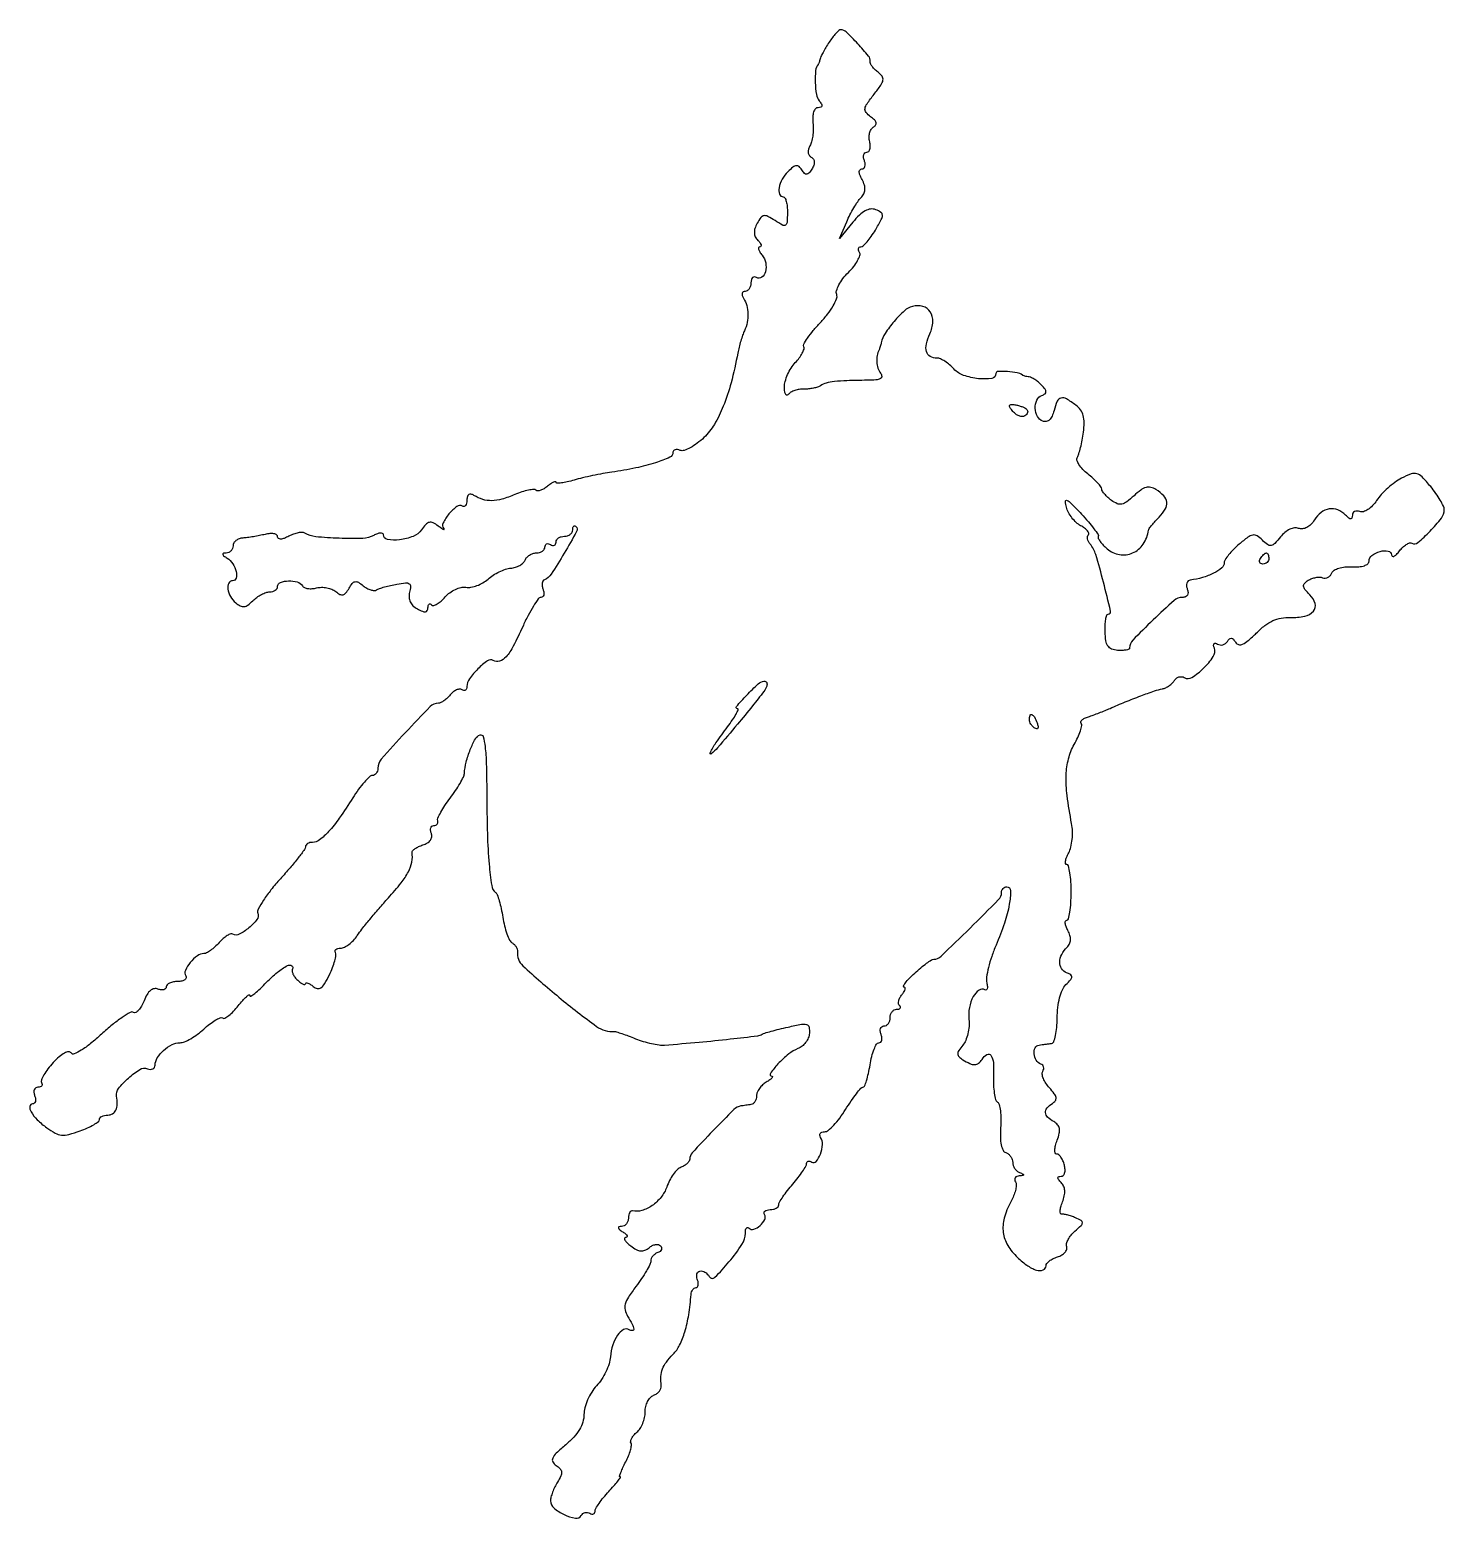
# Model space of a CAD drawing. Extents: x 0 to 255, y 1 to 268.
import ezdxf

# ---------------------------------------------------------------- set-up
doc = ezdxf.new("R2010")
doc.units = 0

msp = doc.modelspace()

# ---------------------------------------------------------------- linework, layer by layer
for points in [[(144.026278, 265.75, 0.009256), (143.457508, 264.833577, 0.010742), (142.9516, 263.940625, 0.009842), (142.555872, 263.169808, 0.060951), (142.410731, 262.75, -0.017668), (142.333889, 262.444536, -0.017947), (142.236017, 262.146875, -0.018045), (142.132523, 261.894842, -0.067354), (142.041667, 261.75, 0.15421), (141.605678, 260.685497, 0.028597), (141.550973, 258.544054, 0.029529), (141.746081, 256.398314, 0.131704), (142.247387, 255.25, -0.034786), (142.641926, 254.678198, -0.175089), (142.713273, 254.3027, -0.279918), (142.520905, 254.076508, -0.080214), (142.047078, 254, 0.211691), (141.588985, 253.796952, 0.10465), (141.262037, 253.236129, 0.069676), (141.10251, 252.360169, 0.036397), (141.137788, 251.249399, -0.031256), (141.186264, 250.096421, -0.028297), (141.094432, 248.906934, -0.029414), (140.888675, 247.850961, -0.075725), (140.585039, 247.137596, 0.069905), (140.324957, 246.545674, 0.097669), (140.27906, 245.970952, 0.111404), (140.452133, 245.47685, 0.115106), (140.819098, 245.111803, -0.108813), (141.214089, 244.728526, -0.131711), (141.376873, 244.240192, -0.105463), (141.287578, 243.650572, -0.052758), (140.947214, 242.973607, -0.031338), (140.414206, 242.248595, -0.200446), (140.017962, 242.043037, -0.232155), (139.630911, 242.194645, -0.042018), (139.145317, 242.823889, 0.071072), (138.633507, 243.413153, 0.213558), (138.135051, 243.563488, 0.13937), (137.539117, 243.308134, 0.02591), (136.645317, 242.50246, 0.069189), (135.613741, 241.137684, 0.080622), (135.059607, 239.611026, 0.130095), (135.141656, 238.464634, 0.320496), (135.792066, 238, -0.284884), (136.095259, 237.811992, -0.050807), (136.340286, 237.159323, -0.041589), (136.503258, 236.234798, -0.026168), (136.546082, 235.138122, -0.013165), (136.476063, 233.37196, -0.23733), (136.197249, 232.898266, -0.27776), (135.683022, 232.882369, -0.017272), (134.325636, 233.706204, 0.022731), (133.03842, 234.468356, 0.161172), (132.332538, 234.589187, 0.197908), (131.773002, 234.253154, 0.036968), (131.118425, 233.221278, 0.043956), (130.716393, 232.279695, 0.089615), (130.607017, 231.48594, 0.105898), (130.786309, 230.791971, 0.080564), (131.246804, 230.153196, -0.033991), (131.633906, 229.709552, -0.092808), (131.819656, 229.338751, -0.226339), (131.780642, 229.105698, -0.244652), (131.577555, 229, 0.302766), (131.37826, 228.867142, 0.167796), (131.359285, 228.563116, 0.074529), (131.572526, 228.084258, 0.031259), (131.989431, 227.512735, -0.126196), (132.643134, 226.130141, -0.108026), (132.603379, 224.515909, -0.176104), (131.947664, 223.533335, -0.305852), (131.007063, 223.495635, 0.137823), (130.624686, 223.605446, 0.191), (130.295825, 223.477243, 0.139718), (130.073848, 223.110255, 0.066686), (130, 222.559017, -0.06614), (129.920819, 221.963045, -0.083321), (129.688914, 221.457961, -0.099271), (129.344835, 221.120145, -0.145596), (128.940983, 221, 0.142189), (128.595234, 220.899648, 0.199637), (128.412851, 220.639659, 0.136065), (128.434098, 220.237827, 0.059086), (128.664552, 219.75, -0.071213), (129.241687, 218.447789, -0.062053), (129.466248, 216.972435, -0.059284), (129.324374, 215.423296, -0.054617), (128.823012, 213.904701, 0.024055), (128.511246, 213.123925, 0.010795), (128.173921, 212.071641, 0.010658), (127.864584, 210.942113, 0.01426), (127.635346, 209.904701, -0.016964), (126.428329, 204.579201, -0.03102), (125.032808, 200.351489, -0.038451), (123.425242, 197.088077, -0.068121), (121.564299, 194.742093, -0.029166), (120.343965, 193.701975, -0.037469), (119.104885, 192.903174, -0.041093), (118.013043, 192.421367, -0.176769), (117.314299, 192.432886, 0.056178), (116.81105, 192.563625, 0.100465), (116.386075, 192.538809, 0.147405), (116.1073, 192.367397, 0.183728), (116, 192.085247, -0.294811), (115.423054, 191.19179, -0.027588), (112.86233, 190.201887, -0.027573), (109.337294, 189.269498, -0.015781), (105, 188.516523, 0.010761), (103.424177, 188.25922, 0.006549), (101.573437, 187.890851, 0.006561), (99.747053, 187.477275, 0.011523), (98.25, 187.08086, -0.014776), (97.003511, 186.759455, -0.025954), (95.954688, 186.578441, -0.025618), (95.169877, 186.525163, -0.419071), (95, 186.69225, 0.445237), (94.878541, 186.801609, 0.083301), (94.552276, 186.710974, 0.043626), (94.061261, 186.426976, 0.020291), (93.475834, 185.979944, -0.037601), (92.851421, 185.536468, -0.053734), (92.235657, 185.250311, -0.067704), (91.717306, 185.1493, -0.213836), (91.394273, 185.272394, 0.224757), (90.996681, 185.414484, 0.026925), (90.049465, 185.26864, 0.027877), (88.879862, 184.954557, 0.019425), (87.598929, 184.476888, -0.028983), (85.280207, 183.662331, -0.065309), (83.441567, 183.385489, -0.079818), (81.834398, 183.612438, -0.064794), (80.25, 184.337137, 0.076756), (79.715767, 184.56628, 0.213686), (79.32248, 184.499147, 0.188016), (79.077181, 184.147426, 0.059396), (79, 183.5, -0.05032), (78.941067, 182.9159, -0.10943), (78.758649, 182.506427, -0.185004), (78.489199, 182.334541, -0.191162), (78.178379, 182.389756, 0.308272), (77.17312, 182.34501, 0.058655), (75.772956, 181.014982, 0.058197), (74.712562, 179.388125, 0.297335), (74.832152, 178.367483, -0.172683), (74.886989, 178.21849, -0.552244), (74.816222, 178.172897, -0.044117), (74.443259, 178.388909, -0.009485), (73.840095, 178.83064, 0.046528), (72.908767, 179.412064, 0.174055), (72.234399, 179.493685, 0.151978), (71.605522, 179.128705, 0.033082), (70.810432, 178.139741, -0.146231), (69.3414, 176.977378, -0.06362), (66.907378, 176.350925, -0.075505), (64.736598, 176.407132, -0.363127), (64.000706, 177.285184, 0.29861), (63.855628, 177.506013, 0.123265), (63.486145, 177.567112, 0.068017), (62.921528, 177.442491, 0.033646), (62.25, 177.142342, -0.114695), (60.275871, 176.618872, -0.01628), (56.050113, 176.626269, -0.016317), (51.833857, 176.908919, -0.113991), (49.892446, 177.566472, 0.142784), (49.427062, 177.695232, 0.044358), (48.697777, 177.620302, 0.040269), (47.856717, 177.386138, 0.034855), (47.020667, 177.01106, -0.02894), (46.177073, 176.620558, -0.081282), (45.543159, 176.483147, -0.170453), (45.159419, 176.596159, -0.241204), (45, 176.907399, 0.249538), (44.82447, 177.237208, 0.101222), (44.339062, 177.437228, 0.067504), (43.612134, 177.476744, 0.039531), (42.75, 177.33804, -0.011027), (41.760696, 177.120464, -0.007916), (40.646875, 176.919397, -0.008), (39.579999, 176.761682, -0.017036), (38.75, 176.681172, 0.070851), (38.081213, 176.54275, 0.082083), (37.514063, 176.225987, 0.093559), (37.133938, 175.784691, 0.131879), (37, 175.285714, -0.095915), (36.904758, 174.793792, -0.09602), (36.632812, 174.37318, -0.097327), (36.227023, 174.088748, -0.101613), (35.75, 173.984687, 0.049471), (35.252658, 173.929198, 0.409197), (35.13903, 173.757271, 0.186796), (35.305223, 173.493451, 0.018777), (35.929626, 173.064655, -0.108468), (36.937961, 172.066538, -0.084544), (37.548138, 170.646017, -0.125924), (37.532328, 169.475266, -0.338832), (36.911516, 169, 0.285657), (36.212395, 168.565095, 0.150587), (36.044494, 167.517246, 0.096562), (36.514539, 166.156371, 0.088474), (37.472121, 165.023137, 0.055685), (38.290317, 164.485362, 0.149224), (38.969697, 164.365977, 0.129214), (39.662616, 164.642188, 0.037287), (40.54355, 165.400693, -0.039575), (41.260957, 166.012712, -0.035323), (42.092703, 166.530203, -0.037074), (42.910111, 166.887257, -0.084631), (43.571429, 167, 0.068255), (44.117465, 167.074889, 0.084734), (44.580357, 167.29375, 0.099788), (44.889883, 167.618661, 0.141492), (45, 168, -0.31529), (45.494984, 168.706933, -0.082176), (46.935545, 168.97669, -0.072889), (48.531004, 168.777203, -0.189033), (49.441979, 168.09388, 0.154681), (49.801653, 167.784547, 0.06396), (50.42626, 167.6079, 0.054907), (51.198055, 167.57843, 0.046092), (52.006322, 167.711904, -0.063019), (52.877717, 167.825746, -0.047976), (53.837229, 167.737373, -0.048974), (54.73627, 167.473398, -0.07747), (55.424604, 167.062573, 0.052422), (56.179079, 166.559619, 0.182593), (56.750484, 166.489548, 0.165449), (57.261732, 166.815163, 0.041412), (57.822501, 167.647311, -0.038409), (58.406797, 168.525688, -0.183025), (58.9134, 168.832806, -0.182685), (59.496952, 168.727557, -0.038244), (60.359419, 168.116672, 0.044624), (61.01748, 167.663044, 0.052945), (61.709969, 167.363255, 0.061323), (62.333403, 167.249635, 0.154039), (62.776268, 167.361726, -0.056802), (63.281495, 167.599634, -0.012302), (64.204236, 167.887102, -0.01268), (65.295072, 168.168017, -0.011826), (66.424331, 168.400501, -0.019044), (67.964068, 168.619529, -0.17038), (68.618426, 168.463346, -0.272018), (68.862079, 167.981051, -0.048135), (68.694455, 166.939597, 0.076053), (68.599578, 166.03029, 0.097599), (68.801079, 165.215473, 0.094334), (69.304384, 164.518058, 0.06664), (70.090197, 163.951728, 0.024983), (71.003917, 163.519957, 0.121932), (71.565346, 163.435783, 0.253145), (71.879924, 163.646282, 0.1219), (72, 164.131483, -0.054259), (72.045328, 164.547957, -0.163316), (72.190491, 164.789799, -0.257153), (72.402282, 164.8334, -0.121855), (72.648479, 164.684855, 0.265684), (73.024301, 164.582448, 0.067955), (73.630326, 164.830881, 0.050991), (74.349937, 165.351866, 0.031964), (75.080307, 166.092595, -0.055997), (75.907884, 166.855057, -0.04987), (76.915656, 167.449506, -0.05284), (77.943156, 167.798804, -0.096828), (78.824023, 167.824407, 0.085537), (79.719615, 167.830374, 0.045155), (80.794829, 168.125137, 0.043183), (81.871718, 168.637563, 0.051148), (82.780295, 169.30372, -0.040778), (83.69743, 170.00579, -0.031009), (84.802612, 170.623751, -0.031756), (85.919245, 171.07539, -0.061496), (86.862018, 171.264559, 0.054804), (87.696519, 171.420455, 0.054217), (88.480444, 171.754216, 0.059225), (89.100708, 172.205654, 0.114731), (89.442533, 172.71084, -0.093013), (89.746002, 173.203708, -0.066783), (90.241757, 173.621309, -0.06495), (90.846216, 173.90363, -0.07696), (91.468615, 174, 0.067391), (92.05398, 174.079257, 0.084165), (92.550156, 174.311086, 0.099592), (92.881965, 174.65517, 0.143144), (93, 175.059017, -0.108972), (93.078288, 175.413961, -0.182303), (93.29375, 175.6254, -0.161196), (93.6179, 175.656512, -0.082592), (94, 175.5, 0.082592), (94.3821, 175.343488, 0.161196), (94.70625, 175.3746, 0.182303), (94.921712, 175.586039, 0.108972), (95, 175.940983, -0.140337), (95.115626, 176.344827, -0.099915), (95.440625, 176.688914, -0.085131), (95.926682, 176.920655, -0.06887), (96.5, 177, 0.076226), (97.073075, 177.087877, 0.089419), (97.559375, 177.342708, 0.100747), (97.884466, 177.721743, 0.127718), (98, 178.166667, -0.048328), (98.039622, 178.575636, -0.144271), (98.16808, 178.822545, -0.260517), (98.355631, 178.879494, -0.143598), (98.572187, 178.761146, -0.333665), (98.700241, 177.860931, -0.007865), (96.458372, 173.932005, -0.011091), (94.12421, 170.179307, -0.154994), (92.906717, 169.185392, 0.173818), (92.645591, 168.95577, 0.092014), (92.507499, 168.541554, 0.072793), (92.51126, 168.007822, 0.053559), (92.663166, 167.435392, -0.05606), (92.806089, 166.885771, -0.100295), (92.779362, 166.421647, -0.147309), (92.59272, 166.117198, -0.18412), (92.285246, 166, 0.241347), (91.810771, 165.756809, 0.016388), (90.939606, 164.457812, 0.020579), (89.975585, 162.761652, 0.013781), (89.008522, 160.75, -0.014237), (87.322846, 157.251686, -0.059689), (86.013212, 155.323922, -0.131876), (84.856484, 154.545088, -0.224649), (83.721156, 154.672335, 0.302947), (82.70877, 154.637148, 0.039765), (80.980826, 153.174174, 0.041589), (79.447798, 151.374749, 0.156893), (79, 149.982796, -0.088114), (78.93273, 149.60404, -0.166964), (78.739534, 149.366312, -0.178106), (78.451292, 149.306386, -0.10186), (78.113307, 149.429973, 0.165938), (77.682148, 149.528516, 0.078442), (77.124078, 149.379611, 0.064546), (76.529284, 149.018024, 0.050777), (75.990862, 148.48899, -0.031696), (75.453484, 147.919157, -0.03422), (74.86127, 147.437391, -0.036492), (74.300838, 147.100267, -0.117689), (73.880753, 147, 0.20117), (72.398969, 146.378675, 0.006797), (67.928573, 141.704539, 0.007203), (63.610137, 136.928482, 0.182154), (63, 135.309271, -0.073806), (62.925748, 134.808996, -0.0881), (62.709935, 134.384598, -0.100604), (62.38911, 134.10089, -0.131639), (62.012545, 134, 0.194658), (61.493537, 133.789984, 0.020404), (60.571136, 132.8214, 0.022887), (59.534397, 131.524602, 0.016389), (58.492263, 129.987744, -0.011699), (56.077211, 126.353304, -0.031182), (54.13913, 123.91822, -0.043653), (52.543416, 122.434733, -0.166955), (51.277759, 122, 0.060085), (50.789122, 121.941068, 0.07886), (50.375342, 121.767369, 0.097035), (50.098262, 121.510118, 0.158566), (50, 121.208063, -0.160918), (49.836379, 120.712832, -0.006517), (48.677517, 119.192327, -0.010836), (47.222934, 117.415266, -0.007406), (45.497929, 115.458063, 0.016204), (43.806699, 113.469727, 0.023322), (42.453521, 111.597282, 0.020526), (41.506357, 110.010353, 0.217601), (41.456043, 109.277366, -0.259772), (41.286355, 108.141719, -0.054206), (39.839903, 106.63483, -0.054288), (38.106712, 105.476661, -0.264467), (36.970679, 105.518121, 0.232458), (36.581594, 105.555891, 0.048536), (35.948502, 105.244567, 0.041604), (35.215035, 104.701672, 0.02873), (34.478659, 103.976419, -0.023409), (33.726642, 103.219838, -0.027663), (32.946232, 102.580573, -0.028268), (32.240344, 102.123656, -0.130216), (31.773584, 102, 0.159511), (30.580148, 101.609327, 0.062725), (29.308356, 100.405379, 0.065077), (28.432601, 99.000855, 0.250326), (28.495259, 98.007671, -0.200621), (28.555811, 97.626619, -0.182125), (28.330258, 97.296003, -0.105095), (27.804216, 97.07212, -0.048277), (27.059017, 97, 0.045084), (26.270867, 96.928789, 0.064965), (25.604836, 96.715469, 0.084917), (25.154791, 96.401502, 0.200689), (25, 96.031385, -0.182596), (24.87871, 95.710333, -0.14768), (24.563458, 95.514817, -0.100955), (24.082915, 95.485631, -0.05652), (23.513898, 95.63304, 0.139002), (22.807371, 95.696924, 0.128446), (22.147801, 95.385159, 0.088897), (21.547338, 94.667067, 0.038963), (21.015771, 93.541481, -0.034624), (20.563267, 92.561401, -0.058214), (20.038746, 91.823663, -0.084212), (19.52805, 91.42038, -0.269762), (19.110872, 91.431477, 0.275963), (18.532492, 91.440183, 0.018193), (17.060498, 90.517619, 0.02221), (15.301608, 89.206279, 0.014425), (13.384696, 87.545566, -0.015542), (11.404068, 85.837383, -0.031484), (9.726576, 84.645756, -0.038001), (8.444813, 83.980518, -0.370702), (7.906481, 84.151316, 0.29102), (7.459169, 84.367849, 0.094935), (6.72714, 84.137493, 0.056553), (5.773663, 83.475116, 0.025752), (4.684296, 82.415329, 0.022932), (3.733842, 81.291054, 0.033373), (3.012588, 80.212059, 0.035261), (2.570772, 79.302135, 0.23813), (2.612527, 78.817927, -0.123), (2.711746, 78.506905, -0.188006), (2.627027, 78.240266, -0.150297), (2.360569, 78.060651, -0.073824), (1.952028, 78, 0.148627), (1.555236, 77.879387, 0.152575), (1.29762, 77.559375, 0.116977), (1.228143, 77.073683, 0.069008), (1.361626, 76.5, -0.053929), (1.513619, 75.925537, -0.097172), (1.492835, 75.440625, -0.145365), (1.308551, 75.122669, -0.191493), (1, 75, 0.384176), (0.496804, 74.546425, 0.161249), (0.709229, 73.578837, 0.065735), (1.837294, 72.14657, 0.03526), (3.558668, 70.691119, 0.03547), (5.040063, 69.761358, 0.099744), (6.206809, 69.412242, 0.087022), (7.51009, 69.518951, 0.022922), (9.516169, 70.142007, 0.018983), (10.850824, 70.682741, 0.027723), (11.976625, 71.266459, 0.026573), (12.808628, 71.819799, 0.236984), (13, 72.200888, -0.181234), (13.114313, 72.505903, -0.09129), (13.440625, 72.765261, -0.071236), (13.926055, 72.940954, -0.051303), (14.5, 73, 0.135748), (15.372472, 73.241319, 0.150208), (15.956585, 73.890198, 0.106653), (16.19711, 74.954654, 0.048198), (16.072769, 76.386955, -0.216174), (16.414381, 77.765692, -0.043519), (18.19104, 79.651293, -0.043316), (20.254852, 81.192949, -0.234514), (21.606453, 81.320777, 0.076093), (22.139058, 81.204739, 0.124466), (22.590646, 81.289267, 0.152166), (22.889044, 81.558851, 0.134317), (23, 81.96444, -0.143447), (23.381263, 83.266033, -0.066794), (24.529322, 84.619997, -0.065629), (26.029546, 85.653082, -0.118545), (27.472215, 86, 0.10074), (28.270267, 86.162441, 0.030098), (29.387899, 86.718656, 0.028843), (30.596965, 87.510163, 0.027599), (31.725717, 88.44649, -0.021789), (32.79015, 89.350531, -0.031968), (33.805852, 90.040368, -0.033058), (34.66043, 90.470821, -0.243151), (35.101998, 90.436962, 0.268138), (35.517101, 90.424661, 0.041517), (36.234128, 90.891688, 0.036886), (37.069376, 91.645266, 0.024129), (37.919925, 92.625331, -0.013515), (38.719269, 93.586872, -0.030083), (39.388978, 94.262872, -0.05737), (39.83977, 94.581516, -0.569742), (40, 94.486545, 0.582239), (40.187905, 94.379883, 0.032005), (40.883805, 94.858246, 0.023783), (41.853388, 95.697998, 0.011688), (43.008698, 96.851686, -0.030799), (44.946444, 98.644227, -0.052346), (46.791103, 99.853623, -0.264834), (47.52792, 99.822612, -0.409694), (47.663977, 99.25, 0.17908), (47.590776, 98.869342, 0.067068), (47.753093, 98.341543, 0.055473), (48.104566, 97.759327, 0.042718), (48.60496, 97.210573, 0.024207), (49.141135, 96.76109, 0.056695), (49.590207, 96.494341, 0.130845), (49.876956, 96.447325, 0.38588), (50, 96.583018, -0.351283), (50.120108, 96.732878, -0.139117), (50.402029, 96.716811, -0.062711), (50.842739, 96.499203, -0.027211), (51.368608, 96.109046, 0.114441), (52.122791, 95.730834, 0.217319), (52.776216, 95.857205, 0.106271), (53.437664, 96.58157, 0.019317), (54.298127, 98.196133, 0.020352), (54.860166, 99.488134, 0.027138), (55.257013, 100.704527, 0.026586), (55.470328, 101.715549, 0.178963), (55.370502, 102.209532, -0.172913), (55.306348, 102.508859, -0.189294), (55.449651, 102.7678, -0.118577), (55.807645, 102.942997, -0.054822), (56.325973, 103, 0.117506), (56.987418, 103.157624, 0.04527), (57.793152, 103.660938, 0.041643), (58.603444, 104.389113, 0.040139), (59.292872, 105.25, -0.01886), (60.142711, 106.408921, -0.005232), (61.562137, 108.160938, -0.005275), (63.212013, 110.112111, -0.005507), (64.8795, 112, 0.015596), (67.180602, 114.713684, 0.048165), (68.488482, 116.728058, 0.071572), (69.093338, 118.456038, 0.084005), (69.138735, 120.18906, -0.230184), (69.238128, 120.49822, -0.051545), (69.672223, 120.867022, -0.04346), (70.313907, 121.229662, -0.030058), (71.092635, 121.529401, 0.059852), (71.88791, 121.891145, 0.098235), (72.431067, 122.389388, 0.121943), (72.671474, 122.97429, 0.129133), (72.603706, 123.590342, -0.059965), (72.467869, 124.129925, -0.105741), (72.5062, 124.585913, -0.149965), (72.707676, 124.885345, -0.171865), (73.031385, 125, 0.091077), (73.381968, 125.064394, 0.126151), (73.642032, 125.24782, 0.135832), (73.769723, 125.522231, 0.11389), (73.75, 125.843643, -0.178796), (73.783071, 126.345792, -0.019588), (74.303627, 127.39968, -0.02199), (75.051915, 128.642567, -0.016064), (75.985752, 129.956101, 0.014167), (76.942426, 131.291009, 0.017076), (77.761173, 132.598855, 0.015866), (78.371423, 133.73349, 0.100933), (78.539108, 134.362458, -0.047711), (78.861457, 136.429379, -0.033522), (79.596002, 138.667812, -0.030881), (80.508229, 140.576497, -0.175985), (81.343746, 141.301666, -0.445219), (81.90072, 141.017807, -0.035928), (82.24964, 139.202502, -0.022749), (82.47279, 136.133287, -0.005736), (82.55102, 131.124024, 0.005678), (82.669401, 123.487272, 0.015285), (82.981013, 118.066718, 0.014816), (83.436152, 114.214997, 0.194336), (84.149894, 113, -0.145297), (84.436406, 112.604094, -0.014693), (84.793276, 111.484197, -0.017429), (85.139664, 110.09435, -0.013028), (85.427515, 108.541946, 0.021674), (85.745429, 106.978662, 0.026613), (86.181573, 105.554531, 0.026693), (86.664543, 104.424107, 0.140941), (87.113032, 103.930143, -0.059137), (87.510598, 103.61406, -0.055589), (87.832602, 103.207524, -0.05977), (88.035344, 102.776227, -0.106655), (88.077226, 102.388197, 0.23686), (89.038951, 99.834394, 0.013684), (95.523368, 94.168638, 0.015543), (102.280844, 88.927686, 0.174234), (105.494296, 87.991164, -0.091571), (105.832065, 87.95002, -0.005479), (106.811478, 87.631094, -0.008077), (107.974137, 87.217313, -0.005866), (109.254774, 86.720896, 0.022218), (110.643974, 86.234007, 0.019427), (112.134215, 85.847406, 0.019874), (113.508957, 85.604005, 0.053465), (114.5, 85.575589, 0.00341), (120.682831, 86.102306, 0.004553), (126.287738, 86.669837, 0.001674), (131.213264, 87.230631, 0.109651), (132.017193, 87.510626, -0.064431), (132.463673, 87.712637, -0.005715), (133.651862, 88.060461, -0.00739), (135.085131, 88.439545, -0.005693), (136.659261, 88.812106, -0.009987), (139.051789, 89.299689, -0.116936), (139.996132, 89.250778, -0.278661), (140.426922, 88.781535, -0.068283), (140.495578, 87.689976, -0.08207), (140.295624, 86.863274, -0.060845), (139.825586, 86.047308, -0.060573), (139.170085, 85.364725, -0.079338), (138.423473, 84.930981, 0.080228), (136.773131, 83.968313, 0.032047), (134.856263, 82.174509, 0.037574), (133.498515, 80.493321, 0.590625), (133.759787, 79.969591, -0.422644), (133.860845, 79.856665, -0.175847), (133.7685, 79.648701, -0.051097), (133.373891, 79.314524, -0.01829), (132.75, 78.919901, 0.055942), (132.080635, 78.422383, 0.050884), (131.514062, 77.774005, 0.054217), (131.127617, 77.080138, 0.100292), (131, 76.45031, -0.066066), (130.925186, 75.886569, -0.075577), (130.70625, 75.38931, -0.086603), (130.381809, 75.032835, -0.134624), (130, 74.875, 0.002081), (129.559165, 74.818031, 0.001435), (129.060351, 74.75, 0.001447), (128.580985, 74.681805, 0.002959), (128.20545, 74.625, 0.157496), (126.949646, 73.989511, 0.005828), (123.172042, 70.157479, 0.005188), (119.446497, 66.20787, 0.18865), (119, 65.066589, -0.146836), (118.889079, 64.697029, -0.059056), (118.545445, 64.290003, -0.051635), (118.0446, 63.910447, -0.044757), (117.452578, 63.620176, 0.105711), (116.785853, 63.186166, 0.039055), (116.055339, 62.327682, 0.036562), (115.379731, 61.235261, 0.036355), (114.868996, 60.054047, -0.085693), (113.8614, 58.23737, -0.071654), (112.246414, 56.731744, -0.077132), (110.407734, 55.835962, -0.140324), (108.75, 55.801875, 0.209738), (108.464868, 55.757259, 0.120438), (108.220313, 55.501176, 0.082069), (108.054802, 55.059965, 0.048817), (108, 54.5, -0.081749), (107.905509, 53.92593, -0.09112), (107.632812, 53.436127, -0.099323), (107.226808, 53.105752, -0.118755), (106.75, 52.984687, 0.066727), (106.295085, 52.918023, 0.405416), (106.1875, 52.730859, 0.167501), (106.378141, 52.440231, 0.021149), (107, 52, -0.030209), (107.512763, 51.62288, -0.105166), (107.765625, 51.301539, -0.311946), (107.734437, 51.091808, -0.19526), (107.5, 50.983509, 0.332405), (107.309865, 50.826932, 0.200034), (107.357149, 50.523929, 0.06845), (107.747864, 50.046989, 0.025008), (108.417955, 49.485142, 0.037204), (109.412984, 48.842606, 0.100299), (110.213411, 48.595814, 0.124371), (110.940318, 48.704429, 0.074369), (111.692121, 49.159446, -0.058071), (112.264764, 49.531938, -0.074123), (112.863159, 49.725419, -0.090202), (113.393808, 49.717369, -0.157762), (113.774166, 49.505596, -0.131406), (113.9506, 49.173626, -0.15914), (113.919599, 48.824002, -0.130241), (113.67339, 48.508785, -0.076562), (113.25, 48.279762, 0.070275), (112.772146, 48.028951, 0.064711), (112.367188, 47.649491, 0.068604), (112.093246, 47.204338, 0.104039), (112, 46.761058, -0.117048), (111.855708, 46.153124, -0.015462), (111.220044, 44.981188, -0.017243), (110.361539, 43.619119, -0.013682), (109.344832, 42.207677, 0.017675), (107.991858, 40.297438, 0.076806), (107.418114, 39.038457, 0.124175), (107.389516, 37.987491, 0.084794), (107.844832, 36.876855, -0.017871), (108.684239, 35.419292, -0.094653), (108.9535, 34.542721, -0.442032), (108.708958, 34.265658, -0.143172), (108.113307, 34.429973, 0.27634), (107.099414, 34.444523, 0.111931), (106.045987, 33.467461, 0.075052), (105.19145, 31.699478, 0.054512), (104.774896, 29.550809, -0.059269), (104.524401, 28.321226, -0.032241), (103.946411, 26.890066, -0.031634), (103.161024, 25.491026, -0.043184), (102.273775, 24.3504, 0.047348), (101.404058, 23.212928, 0.036013), (100.67057, 21.824977, 0.036915), (100.169366, 20.409763, 0.067581), (100.009015, 19.198478, -0.074617), (99.809313, 17.836775, -0.061146), (99.213358, 16.490412, -0.051804), (98.202477, 15.139394, -0.03158), (96.759015, 13.76258, 0.013015), (95.039025, 12.23979, 0.094873), (94.392067, 11.354197, 0.239957), (94.411801, 10.67996, 0.123332), (95, 10.043093, -0.058658), (95.715368, 9.444373, -0.170006), (95.974795, 8.863381, -0.130881), (95.846377, 8.14592, -0.029363), (95.25, 7.044081, 0.026379), (94.771537, 6.172549, 0.023538), (94.367188, 5.222155, 0.024245), (94.085524, 4.332793, 0.064647), (94, 3.674084, 0.221165), (94.591608, 2.402026, 0.064571), (96.454247, 1.20501, 0.068436), (98.463903, 0.571075, 0.30554), (99.533387, 1.054022, -0.094049), (99.835142, 1.383756, -0.096632), (100.233986, 1.576157, -0.099028), (100.667618, 1.601939, -0.104263), (101.069098, 1.457295, 0.074908), (101.425142, 1.305065, 0.151767), (101.726548, 1.319161, 0.187395), (101.925932, 1.493493, 0.121046), (102, 1.79496, -0.133038), (102.13629, 2.298117, -0.018572), (102.720349, 3.217032, -0.020154), (103.513248, 4.273959, -0.015872), (104.452251, 5.353977, 0.007508), (105.365326, 6.369365, 0.014009), (106.068725, 7.222731, 0.010639), (106.567177, 7.892108, 0.609529), (106.511554, 8, -0.501541), (106.420225, 8.1224, -0.016876), (106.642206, 8.786751, -0.019719), (107.003092, 9.650785, -0.010874), (107.508125, 10.6783, 0.022023), (108.008185, 11.755716, 0.029147), (108.360865, 12.777939, 0.029369), (108.547246, 13.630497, 0.179409), (108.459832, 14.064993, -0.196388), (108.399491, 14.425735, -0.068497), (108.588019, 14.928298, -0.055283), (108.973236, 15.484039, -0.040396), (109.51101, 16.009138, 0.078386), (110.081522, 16.657494, 0.04436), (110.562609, 17.589514, 0.042956), (110.890102, 18.64081, 0.054084), (111, 19.65383, -0.05838), (111.113005, 20.618372, -0.059136), (111.445827, 21.526223, -0.065139), (111.936906, 22.244619, -0.119229), (112.517707, 22.645169, 0.064258), (113.087748, 22.952706, 0.067759), (113.549582, 23.390251, 0.075474), (113.837602, 23.885876, 0.1244), (113.899225, 24.363784, -0.04257), (113.841909, 26.038776, -0.076795), (114.119738, 27.380563, -0.072627), (114.803495, 28.624881, -0.034498), (116.007027, 30.007027, 0.083211), (117.180593, 31.653117, 0.04019), (118.126572, 34.070656, 0.033739), (118.82694, 37.127959, 0.021574), (119.243856, 40.75, -0.061454), (119.337865, 41.227946, -0.075775), (119.542622, 41.632812, -0.090295), (119.822368, 41.904727, -0.148861), (120.135282, 42, 0.226347), (120.392473, 42.122716, 0.133446), (120.532574, 42.440625, 0.08379), (120.524131, 42.925166, 0.04548), (120.361626, 43.5, -0.151509), (120.299068, 44.451157, -0.288634), (120.826761, 44.966695, -0.203417), (121.722006, 44.794889, -0.10697), (122.521987, 43.964425, 0.48181), (123.531086, 43.843524, 0.025376), (126.050792, 46.595773, 0.027393), (128.390706, 49.766217, 0.146288), (129, 51.804171, -0.041617), (129.045273, 52.347145, -0.120708), (129.193285, 52.690857, -0.254691), (129.409953, 52.788954, -0.179842), (129.657991, 52.675343, 0.287006), (130.50178, 52.480966, 0.097507), (131.638311, 53.142269, 0.093927), (132.465807, 54.203836, 0.262915), (132.429973, 55.113307, -0.164171), (132.351971, 55.449263, -0.190638), (132.500904, 55.739534, -0.123371), (132.88313, 55.935851, -0.057307), (133.440983, 56, 0.052199), (134.037475, 56.062442, 0.072078), (134.542039, 56.24806, 0.092036), (134.881027, 56.522172, 0.178683), (135, 56.844461, -0.132697), (135.130198, 57.326405, -0.015019), (135.734016, 58.294363, -0.017345), (136.541846, 59.420048, -0.013282), (137.498779, 60.594461, 0.012712), (138.455838, 61.766297, 0.016761), (139.2639, 62.884147, 0.014231), (139.870747, 63.843675, 0.13429), (139.998779, 64.309017, -0.142456), (140.074902, 64.569312, -0.191045), (140.272242, 64.711909, -0.136509), (140.57255, 64.704955, -0.064861), (140.928004, 64.544496, 0.375307), (141.73354, 64.678219, 0.087041), (142.467391, 65.976219, 0.068834), (142.824682, 67.707895, 0.156149), (142.505531, 68.991051, -0.109685), (142.371739, 69.375279, -0.182671), (142.453754, 69.703621, -0.160625), (142.746238, 69.924189, -0.082084), (143.204915, 70, 0.175226), (143.866479, 70.239191, 0.029463), (144.865438, 71.175, 0.029168), (145.956564, 72.468336, 0.02223), (147, 74, -0.010744), (147.993412, 75.532728, -0.016014), (148.932807, 76.825, -0.011025), (149.755567, 77.836944, -0.219974), (150.10826, 78, 0.30534), (150.388721, 78.188882, 0.019168), (150.745412, 79.175, 0.023), (151.092878, 80.466864, 0.014548), (151.384009, 82, -0.021929), (151.69854, 83.532618, -0.03338), (152.116804, 84.825, -0.035523), (152.570772, 85.762982, -0.268439), (152.980433, 86, 0.187108), (153.296478, 86.12256, 0.14655), (153.487087, 86.440625, 0.099016), (153.512072, 86.925597, 0.055179), (153.361626, 87.5, -0.06502), (153.22328, 88.073899, -0.112257), (153.280284, 88.559375, -0.151946), (153.519085, 88.878743, -0.158089), (153.893011, 89, 0.134459), (154.315153, 89.115611, 0.100435), (154.674822, 89.440625, 0.087143), (154.91686, 89.926792, 0.072144), (155, 90.5, -0.076226), (155.087877, 91.073075, -0.089419), (155.342708, 91.559375, -0.100747), (155.721743, 91.884466, -0.127718), (156.166667, 92, 0.057388), (156.56848, 92.046271, 0.172529), (156.79734, 92.193285, 0.253554), (156.832285, 92.407824, 0.113033), (156.675343, 92.657991, -0.171918), (156.507446, 93.010146, -0.082297), (156.537806, 93.516912, -0.066538), (156.753708, 94.095866, -0.050768), (157.131121, 94.657991, 0.032418), (157.505486, 95.173703, 0.077972), (157.691983, 95.605785, 0.175019), (157.665948, 95.879908, 0.290149), (157.476422, 96, -0.561825), (157.369894, 96.174909, -0.045154), (157.726096, 96.734375, -0.028194), (158.42336, 97.53975, -0.013361), (159.405499, 98.5, -0.012429), (160.491613, 99.457512, -0.016729), (161.523788, 100.265625, -0.013829), (162.41026, 100.876176, -0.14487), (162.828653, 101, 0.193057), (164.130733, 101.522216, 0.003856), (169.340386, 106.579468, 0.003807), (174.476513, 111.720564, 0.196809), (175, 112.998989, -0.091483), (175.070509, 113.381132, -0.095845), (175.272359, 113.705953, -0.099506), (175.573432, 113.923315, -0.107145), (175.92718, 114, -0.413609), (176.613995, 113.314603, -0.045668), (176.395231, 110.868769, -0.035718), (175.521637, 107.474183, -0.020592), (174.0167, 103.529515, 0.019064), (173.233751, 101.495971, 0.021769), (172.645909, 99.495973, 0.021561), (172.298126, 97.773443, 0.103337), (172.347768, 96.778135, -0.033221), (172.472687, 96.126349, -0.093176), (172.443607, 95.664424, -0.234801), (172.274766, 95.467963, -0.242913), (172.020048, 95.48761, 0.302355), (170.957805, 95.451844, 0.113969), (169.925355, 94.281663, 0.078225), (169.23039, 92.316154, 0.072185), (169.145552, 90.175379, -0.04691), (169.158947, 88.930457, -0.037884), (168.947519, 87.609619, -0.039229), (168.559867, 86.411303, -0.075502), (168.040503, 85.548803, 0.024254), (167.30941, 84.575481, 0.152374), (167.131886, 83.987681, 0.203823), (167.345509, 83.497863, 0.048346), (168.064302, 82.939097, 0.031731), (169.314266, 82.255056, 0.114246), (170.197221, 82.067063, 0.164142), (170.888704, 82.314086, 0.087404), (171.5, 83, -0.115933), (172.379858, 83.881599, -0.403134), (173.093952, 83.728754, -0.133197), (173.539823, 82.421462, -0.026726), (173.565695, 79.938238, 0.020525), (173.562542, 78.343245, 0.027919), (173.698859, 76.911001, 0.027452), (173.934579, 75.780741, 0.191471), (174.264548, 75.3365, -0.197387), (174.587562, 74.891104, -0.028185), (174.795206, 73.75862, -0.0285), (174.892997, 72.322684, -0.020775), (174.844147, 70.723255, 0.022971), (174.798646, 68.983186, 0.046285), (174.952316, 67.620502, 0.063675), (175.278534, 66.67422, 0.20008), (175.775024, 66.241659, -0.089542), (176.243213, 65.985667, -0.069829), (176.640163, 65.561612, -0.06918), (176.908192, 65.040206, -0.08437), (177, 64.5, 0.084643), (177.093338, 63.952585, 0.064977), (177.367188, 63.41017, 0.064791), (177.772113, 62.954689, 0.08298), (178.25, 62.662281, -0.011425), (178.875259, 62.393213, -0.320989), (178.958522, 62.247916, -0.353699), (178.846567, 62.134919, -0.012467), (178.190983, 62.078947, 0.082465), (177.736465, 61.975017, 0.149754), (177.444285, 61.735512, 0.17202), (177.359912, 61.399681, 0.115259), (177.487227, 61.020667, -0.143193), (177.634081, 60.488228, -0.045588), (177.545801, 59.662004, -0.041221), (177.272627, 58.711845, -0.035725), (176.836685, 57.770667, 0.051097), (175.573921, 54.809414, 0.094396), (175.280605, 52.218778, 0.104412), (175.962391, 49.879206, 0.073574), (177.600484, 47.672243, 0.039609), (179.518735, 46.036014, 0.079005), (181.293506, 45.135912, 0.171422), (182.475584, 45.168856, 0.310265), (183, 45.932612, -0.1732), (183.144283, 46.336639, -0.057029), (183.60367, 46.782867, -0.048812), (184.268541, 47.19914, -0.038647), (185.055047, 47.517471, 0.055262), (185.811674, 47.853314, 0.076026), (186.389356, 48.320381, 0.096641), (186.705584, 48.840305, 0.172513), (186.711565, 49.334859, -0.147685), (186.691097, 49.898211, -0.056364), (186.977666, 50.638057, -0.049482), (187.493335, 51.423363, -0.042728), (188.177074, 52.135123, 0.012273), (189.307138, 53.176579, 0.193058), (189.516885, 53.645992, 0.281343), (189.302355, 54.029774, 0.025162), (188.270556, 54.543882, 0.019961), (187.539768, 54.829034, 0.021667), (186.808114, 55.046402, 0.021783), (186.169397, 55.17714, 0.090839), (185.778343, 55.168206, -0.399133), (185.573381, 55.295424, -0.084082), (185.532645, 55.757057, -0.047617), (185.66141, 56.485682, -0.023315), (185.955317, 57.382474, 0.039804), (186.275402, 58.480069, 0.067481), (186.341696, 59.43333, 0.08211), (186.155353, 60.232141, 0.098408), (185.726974, 60.873026, -0.023672), (185.234701, 61.414257, -0.169716), (185.113875, 61.740693, -0.338559), (185.257675, 61.936016, -0.070939), (185.70638, 62, 0.200541), (186.087685, 62.159343, 0.124467), (186.337187, 62.583743, 0.08522), (186.410965, 63.229357, 0.049924), (186.289749, 64, 0.037792), (186.026402, 64.765529, 0.049456), (185.668153, 65.4125, 0.058682), (185.274652, 65.859561, 0.185019), (184.908119, 66, -0.32706), (184.651727, 66.1878, -0.084967), (184.577629, 66.725694, -0.05377), (184.690035, 67.522937, -0.028962), (184.988765, 68.470449, 0.03243), (185.376045, 69.729181, 0.104264), (185.3986, 70.600882, 0.140515), (185.072786, 71.256663, 0.080241), (184.374414, 71.810343, -0.062718), (183.284497, 72.614197, -0.185535), (182.892549, 73.439983, -0.201588), (183.168186, 74.267335, -0.074585), (184.124826, 75.077147, 0.09849), (184.660586, 75.576181, 0.204182), (184.783941, 76.123438, 0.115646), (184.478588, 76.823321, 0.023479), (183.612275, 77.875937, -0.038468), (182.964697, 78.712635, -0.049361), (182.512717, 79.574221, -0.058124), (182.303327, 80.335636, -0.178311), (182.408269, 80.851577, 0.086261), (182.568207, 81.250296, 0.113861), (182.561431, 81.640535, 0.125911), (182.388847, 81.960534, 0.120571), (182.081231, 82.16459, -0.167365), (181.242366, 82.839305, -0.116797), (180.846417, 83.998182, -0.139558), (181.042098, 85.069683, -0.249309), (181.75, 85.579545, -0.000734), (182.301537, 85.65393, -0.000506), (182.926562, 85.736648, -0.00051), (183.527961, 85.814995, -0.001043), (184, 85.875, 0.279835), (184.388814, 86.183081, 0.034725), (184.70625, 87.264174, 0.032819), (184.927495, 88.722526, 0.02124), (185, 90.428571, -0.027703), (185.106709, 92.353069, -0.036441), (185.427744, 94.081627, -0.041571), (185.925928, 95.491875, -0.090931), (186.574301, 96.431444, 0.017802), (187.42255, 97.342345, 0.168609), (187.617476, 97.830205, 0.272653), (187.420836, 98.202155, 0.046459), (186.672933, 98.572013, -0.161381), (185.774374, 99.30822, -0.147063), (185.451221, 100.46528, -0.114688), (185.800897, 101.845879, -0.077393), (186.763319, 103.163319, 0.08222), (187.209868, 103.787066, 0.101739), (187.389354, 104.477099, 0.08814), (187.291907, 105.258087, 0.047896), (186.918012, 106.153196, -0.031722), (186.59464, 106.862078, -0.063874), (186.450617, 107.458411, -0.1152), (186.497904, 107.850624, -0.314131), (186.714816, 108.003096, 0.344051), (187.023702, 108.246144, 0.021048), (187.271535, 109.473123, 0.024171), (187.447984, 111.087258, 0.014767), (187.50743, 113.003096, 0.014909), (187.453149, 114.918722, 0.024434), (187.279846, 116.532159, 0.021472), (187.033215, 117.756389, 0.345058), (186.722246, 118, -0.348777), (186.510673, 118.168023, -0.097179), (186.494937, 118.621234, -0.055382), (186.683467, 119.303254, -0.02777), (187.061461, 120.11484, 0.065053), (187.452783, 121.149846, 0.032745), (187.684036, 122.529399, 0.031851), (187.738724, 124.009339, 0.040747), (187.591491, 125.36484, -0.015799), (186.79086, 130.38833, -0.039648), (186.61595, 134.09141, -0.053688), (187.027205, 137.024001, -0.066386), (188.047461, 139.5845, 0.019753), (188.699635, 140.861253, 0.029355), (189.158223, 142.029499, 0.028968), (189.407716, 142.977089, 0.251332), (189.285989, 143.380677, -0.289503), (189.225617, 143.648391, -0.124934), (189.437947, 143.965252, -0.069813), (189.921399, 144.290659, -0.034841), (190.606872, 144.567139, 0.008844), (191.475763, 144.866132, 0.004827), (192.531394, 145.261981, 0.004809), (193.596729, 145.685059, 0.007623), (194.5, 146.070042, -0.007692), (197.21003, 147.224637, -0.007333), (199.997669, 148.314545, -0.006861), (202.465426, 149.199491, -0.033333), (203.899894, 149.587172, 0.060743), (204.489978, 149.781836, 0.040951), (205.105445, 150.135737, 0.041043), (205.652963, 150.583714, 0.062442), (206.03809, 151.061631, -0.085996), (206.399056, 151.468945, -0.09389), (206.865807, 151.716019, -0.100306), (207.36465, 151.765906, -0.113814), (207.819084, 151.611812, 0.287431), (209.189836, 151.620308, 0.052054), (211.278145, 153.274729, 0.051403), (213.018926, 155.36646, 0.234809), (213.218166, 156.889196, -0.048297), (213.095765, 157.401245, -0.205203), (213.176922, 157.698335, -0.290116), (213.416763, 157.781725, -0.081042), (213.80117, 157.622884, 0.105038), (214.258991, 157.458735, 0.099165), (214.754134, 157.489835, 0.096424), (215.210206, 157.711643, 0.093346), (215.555902, 158.090451, -0.064283), (215.921978, 158.541332, -0.218618), (216.27128, 158.660968, -0.185466), (216.631341, 158.479314, -0.045834), (217.036348, 157.941188, 0.196313), (217.584279, 157.542081, 0.167047), (218.301465, 157.60623, 0.074132), (219.300349, 158.244005, 0.017293), (220.758217, 159.604371, -0.032193), (222.294355, 160.954481, -0.056119), (223.743167, 161.831925, -0.063201), (225.22237, 162.299554, -0.05512), (226.843077, 162.412914, 0.059643), (229.447511, 162.618697, 0.166172), (231.011171, 163.529272, 0.255041), (231.310513, 164.902044, 0.125823), (230.372338, 166.484805, -0.022693), (229.498788, 167.441463, -0.147418), (229.246515, 168.034976, -0.223193), (229.417195, 168.533273, -0.058777), (230.087821, 169.080246, -0.052237), (230.714449, 169.392578, -0.044249), (231.428049, 169.589743, -0.046311), (232.1177, 169.650989, -0.086774), (232.667241, 169.552638, 0.109141), (233.150252, 169.488121, 0.09814), (233.63606, 169.627968, 0.093603), (234.049875, 169.950862, 0.089015), (234.326243, 170.407791, -0.16742), (234.734779, 170.894627, -0.06097), (235.568666, 171.266091, -0.050985), (236.671178, 171.484308, -0.038253), (237.909001, 171.505414, 0.031937), (239.175895, 171.511027, 0.064064), (240.155549, 171.705778, 0.097114), (240.77843, 172.060607, 0.218209), (241, 172.544133, -0.240156), (241.517472, 173.559364, -0.089955), (242.999838, 174.27287, -0.11211), (244.444372, 174.3392, -0.355397), (245.031803, 173.65638, 0.249028), (245.17712, 173.399983, 0.260085), (245.466003, 173.383165, 0.088964), (245.923095, 173.715182, 0.029205), (246.465269, 174.350138, -0.037858), (247.061789, 175.02477, -0.052783), (247.695049, 175.521976, -0.065371), (248.270243, 175.785492, -0.205606), (248.683465, 175.741309, 0.314107), (249.757621, 175.845418, 0.024503), (251.974518, 177.928603, 0.02798), (253.987664, 180.263463, 0.165383), (254.5, 181.770037, 0.111898), (254.354077, 182.413908, 0.021155), (253.785498, 183.484926, 0.021649), (252.998832, 184.702466, 0.018371), (252.067654, 185.918096, 0.017416), (250.512719, 187.672369, 0.134117), (249.581694, 188.235643, 0.161595), (248.576305, 188.192411, 0.028471), (246.827071, 187.410575, 0.038338), (245.630826, 186.670736, 0.024415), (244.356912, 185.641946, 0.024498), (243.199374, 184.503338, 0.041177), (242.361498, 183.428963, -0.04403), (241.626613, 182.497639, -0.0565), (240.793672, 181.793396, -0.068049), (239.991161, 181.402665, -0.172588), (239.35208, 181.418389, 0.078066), (238.835422, 181.52883, 0.126356), (238.397174, 181.44154, 0.15178), (238.107361, 181.171959, 0.130811), (238, 180.768615, -0.063003), (237.937084, 180.271288, -0.349598), (237.736572, 180.119967, -0.170935), (237.397844, 180.249303, -0.020516), (236.8, 180.8, 0.101128), (235.380768, 181.73762, 0.135371), (233.854833, 181.91102, 0.128532), (232.397836, 181.274955, 0.086532), (231.179812, 179.916317, -0.054083), (230.544845, 179.10874, -0.077516), (229.816617, 178.56461, -0.092565), (229.063451, 178.329663, -0.121641), (228.351436, 178.418636, 0.128631), (227.621234, 178.49969, 0.074382), (226.770191, 178.242205, 0.063141), (225.897356, 177.684712, 0.048945), (225.10481, 176.881107, -0.021078), (224.06361, 175.700672, -0.1582), (223.41499, 175.353005, -0.204977), (222.776775, 175.499825, -0.038752), (221.848395, 176.294462, 0.054854), (220.895024, 177.058816, 0.187681), (220.129508, 177.210137, 0.11776), (219.239371, 176.822908, 0.016272), (217.655755, 175.549324, 0.020526), (216.638944, 174.600357, 0.025628), (215.780128, 173.636064, 0.025315), (215.158131, 172.775304, 0.14478), (215, 172.24064, -0.226225), (214.561274, 171.320599, -0.052328), (213.082812, 170.359725, -0.04701), (211.076109, 169.563327, -0.042879), (208.893011, 169.125, 0.154376), (208.51785, 168.958014, 0.133189), (208.280284, 168.596094, 0.103739), (208.223964, 168.082898, 0.067346), (208.361626, 167.5, -0.075274), (208.496711, 166.884785, -0.152108), (208.381838, 166.407154, -0.166138), (208.027035, 166.106117, -0.093858), (207.466708, 166, 0.183643), (206.002011, 165.443262, 0.009484), (202.220806, 161.952747, 0.009189), (198.56391, 158.314892, 0.194818), (198, 156.922547, -0.29984), (197.857383, 156.706107, -0.052286), (197.366622, 156.553716, -0.041879), (196.6702, 156.474758, -0.025687), (195.843821, 156.493088, -0.074881), (194.775046, 156.735481, -0.152283), (194.109153, 157.268205, -0.111248), (193.739309, 158.215511, -0.03028), (193.593821, 159.826042, -0.019428), (193.605137, 161.042743, -0.031727), (193.719986, 162.067732, -0.033687), (193.905441, 162.817881, -0.32618), (194.155068, 163.000073, 0.483552), (194.581007, 163.537589, 0.005256), (193.299589, 168.746503, 0.009785), (191.917595, 173.714922, 0.099842), (190.916638, 175.592009, -0.054956), (190.615506, 176.052524, -0.069748), (190.451002, 176.532726, -0.084801), (190.441822, 176.958157, -0.16081), (190.594322, 177.260989, 0.287586), (190.663293, 177.561864, 0.092833), (190.425842, 177.976722, 0.060048), (189.920666, 178.443446, 0.033639), (189.210559, 178.887312, -0.064711), (188.416257, 179.455137, -0.041327), (187.651269, 180.295789, -0.041019), (187.027015, 181.261801, -0.059054), (186.65571, 182.208566, -0.048823), (186.490104, 183.246562, -0.564681), (186.765191, 183.436114, -0.09275), (187.472775, 182.941874, -0.005139), (189.34952, 180.990233, -0.011447), (190.590224, 179.611262, -0.017596), (191.59304, 178.357342, -0.012266), (192.341751, 177.297128, -0.262818), (192.36995, 176.928379, 0.237102), (192.378842, 176.609966, 0.035607), (192.731451, 176.053387, 0.033595), (193.27794, 175.408584, 0.023123), (193.976225, 174.752385, 0.134082), (196.198134, 173.702216, 0.149778), (198.542781, 173.990636, 0.139753), (200.439031, 175.579573, 0.111872), (201.413633, 178.071429, -0.117078), (201.541751, 178.389328, -0.013872), (202.001806, 179.002176, -0.015967), (202.601087, 179.708476, -0.012465), (203.294643, 180.4375, 0.061073), (204.408471, 181.862609, 0.164905), (204.678345, 183.101159, 0.16464), (204.139446, 184.249793, 0.06083), (202.735424, 185.395093, 0.084952), (201.818689, 185.775409, 0.125049), (200.951269, 185.753672, 0.090364), (200.001664, 185.29015, 0.02933), (198.794943, 184.288137, -0.024024), (197.489443, 183.180504, -0.1122), (196.599497, 182.770113, -0.153663), (195.770594, 182.850206, -0.058429), (194.75, 183.431844, -0.025496), (194.080082, 183.979925, -0.030946), (193.514062, 184.561037, -0.032272), (193.110713, 185.096214, -0.146364), (193, 185.466322, 0.166924), (192.862986, 185.865294, 0.020905), (192.262826, 186.572931, 0.022739), (191.451549, 187.375692, 0.017035), (190.490472, 188.186155, -0.035518), (189.575936, 189.017062, -0.050879), (188.904248, 189.881453, -0.063292), (188.548296, 190.652468, -0.218289), (188.614577, 191.18539, 0.06499), (188.888734, 191.793127, 0.013419), (189.199351, 192.928075, 0.013896), (189.490091, 194.275502, 0.012693), (189.715513, 195.678234, 0.030649), (189.841305, 197.406019, 0.071821), (189.671276, 198.686674, 0.089742), (189.182479, 199.687308, 0.072369), (188.341407, 200.541115, 0.027802), (186.639494, 201.687643, 0.197839), (185.67601, 201.829921, 0.235095), (184.992952, 201.247752, 0.039336), (184.427353, 199.566573, -0.044556), (184.078154, 198.563339, -0.098718), (183.608988, 197.90728, -0.141295), (183.042934, 197.617991, -0.140446), (182.408301, 197.673562, -0.179616), (181.43477, 198.530604, -0.115318), (181.037794, 199.999869, -0.119144), (181.337511, 201.456669, -0.197322), (182.25, 202.291667, 0.068252), (182.808785, 202.588095, 0.248438), (182.981278, 202.936469, 0.157544), (182.817953, 203.3985, 0.026272), (182.2, 204.125, 0.028557), (181.632481, 204.660448, 0.027814), (181.002812, 205.132813, 0.028954), (180.403825, 205.483858, 0.085555), (179.95, 205.625, -0.015653), (179.567968, 205.687488, -0.017631), (179.205625, 205.771829, -0.01712), (178.904399, 205.864411, -0.085364), (178.75, 205.94931, 0.1256), (177.816117, 206.369905, 0.027856), (176.060926, 206.577227, 0.022877), (174.349522, 206.604836, 0.404788), (173.998013, 206.243725, -0.370069), (173.238556, 205.362922, -0.064268), (170.860351, 205.310586, -0.056581), (168.183396, 205.907517, -0.126364), (166.455708, 207.048942, 0.032809), (165.685158, 207.795578, 0.033813), (164.830933, 208.426877, 0.035911), (164.019325, 208.867161, 0.106718), (163.404029, 209, -0.130499), (162.197843, 209.320266, -0.195048), (161.531983, 210.166845, -0.129564), (161.499507, 211.547234, -0.048377), (162.134318, 213.39545, 0.092814), (162.663164, 215.533991, 0.157604), (162.202013, 217.30086, 0.185529), (160.875945, 218.279896, 0.131974), (159.009802, 218.292312, 0.120895), (157.571184, 217.513102, 0.031272), (155.719653, 215.608418, 0.032165), (154.099547, 213.45239, 0.095651), (153.400991, 211.75, -0.01606), (153.324924, 211.426269, -0.011881), (153.220916, 211.073438, -0.012035), (153.106617, 210.744565, -0.026278), (153, 210.5, 0.071004), (152.652239, 209.457161, 0.062185), (152.588001, 208.309183, 0.063316), (152.806538, 207.201411, 0.079971), (153.288949, 206.276681, -0.154847), (153.482502, 205.717424, -0.287759), (153.24698, 205.319517, -0.099617), (152.442185, 205.090363, -0.017183), (150.850302, 205.01955, 0.005317), (147.216941, 204.944234, 0.021018), (144.987682, 204.780334, 0.034374), (143.50328, 204.503865, 0.085589), (142.5, 204.051463, -0.070064), (141.976927, 203.795891, -0.028209), (141.20625, 203.592373, -0.027236), (140.339091, 203.463689, -0.031002), (139.5, 203.43777, 0.046187), (138.680465, 203.387549, 0.044238), (137.871686, 203.18797, 0.047545), (137.190049, 202.87917, 0.104574), (136.765313, 202.5, -0.211359), (136.488788, 202.341459, -0.295359), (136.241942, 202.46697, -0.100067), (136.070056, 202.974501, -0.030108), (136.015313, 203.791813, -0.068869), (136.150922, 204.822355, -0.037195), (136.58184, 206.030111, -0.036218), (137.214231, 207.217228, -0.047071), (137.96542, 208.193257, 0.026803), (138.685377, 209.054238, 0.037957), (139.221648, 209.896519, 0.042369), (139.530354, 210.61385, 0.222382), (139.481992, 211.029137, -0.274731), (139.473951, 211.492748, -0.020257), (140.175993, 212.614022, -0.023654), (141.188439, 213.953582, -0.015409), (142.474844, 215.40465, 0.024447), (143.754504, 216.901751, 0.032772), (144.751917, 218.382287, 0.034389), (145.384745, 219.664161, 0.191343), (145.393558, 220.416789, -0.167401), (145.369201, 221.118794, -0.046897), (145.793399, 222.148518, -0.041732), (146.525313, 223.295676, -0.033531), (147.489123, 224.398214, 0.0288), (148.44717, 225.473475, 0.040803), (149.158448, 226.538853, 0.046898), (149.559942, 227.45413, 0.221843), (149.49482, 228.008382, -0.062906), (149.321581, 228.388195, -0.133466), (149.309743, 228.708712, -0.191599), (149.455623, 228.918748, -0.147335), (149.725375, 229, 0.190431), (150.154175, 229.169458, 0.025371), (150.842971, 229.88357, 0.026424), (151.603527, 230.855906, 0.01935), (152.345595, 232.007899, 0.00979), (153.404088, 233.882659, 0.120382), (153.609585, 234.671645, 0.254779), (153.335619, 235.193092, 0.055479), (152.401304, 235.676247, 0.123685), (151.484304, 235.787086, 0.09444), (150.519428, 235.473584, 0.066834), (149.47011, 234.698913, 0.028921), (148.292465, 233.418348), (145.904727, 230.5), (147.1907, 233.5, -0.017023), (147.775467, 234.74533, -0.014876), (148.46895, 236.006337, -0.015119), (149.164264, 237.108547, -0.042327), (149.736354, 237.819446, 0.068068), (150.25907, 238.541959, 0.105591), (150.470944, 239.278841, 0.094496), (150.373244, 240.096956, 0.046059), (149.962834, 241.069446, -0.026695), (149.564737, 241.919419, -0.092617), (149.444682, 242.511865, -0.203922), (149.585212, 242.856584, -0.197866), (149.933431, 243, 0.177181), (150.267529, 243.122229, 0.148907), (150.473281, 243.440625, 0.103339), (150.508329, 243.925747, 0.058211), (150.361626, 244.5, -0.058834), (150.215691, 245.074222, -0.1042), (150.252783, 245.559375, -0.149307), (150.461611, 245.877849, -0.17526), (150.799392, 246, 0.208606), (151.145214, 246.150845, 0.120416), (151.370118, 246.554348, 0.082288), (151.434175, 247.164459, 0.049084), (151.319262, 247.887141, -0.061777), (151.216141, 248.661556, -0.063982), (151.307648, 249.428162, -0.070947), (151.570832, 250.071625, -0.122435), (151.972723, 250.483142, 0.103145), (152.387625, 250.876806, 0.216426), (152.465465, 251.305012, 0.137636), (152.186154, 251.792823, 0.036481), (151.495643, 252.379528, -0.061864), (150.678104, 253.148726, -0.214218), (150.488715, 253.832438, -0.11584), (150.840404, 254.706646, -0.013346), (152.113422, 256.417064, 0.014554), (153.338369, 258.071217, 0.107908), (153.711761, 258.97108, 0.20602), (153.551231, 259.662858, 0.076411), (152.828386, 260.383537, -0.034557), (152.251362, 260.87001, -0.040473), (151.779195, 261.40798, -0.044718), (151.466443, 261.918013, -0.146948), (151.400766, 262.303203, 0.206022), (151.116507, 263.279114, 0.014064), (149.176574, 265.500263, 0.014426), (147.116309, 267.604271, 0.194149), (146.135587, 268, 0.181801), (145.79857, 267.873271, 0.024583), (145.245999, 267.339063, 0.025728), (144.631238, 266.611691, 0.019071)], [(179.537587, 199.795747, -0.140713), (179.688882, 199.522585, -0.130612), (179.678132, 199.202136, -0.107619), (179.499452, 198.88097, -0.073911), (179.179838, 198.611146, -0.14929), (178.727586, 198.4922, -0.082515), (178.163196, 198.608881, -0.069725), (177.575529, 198.935862, -0.057839), (177.057499, 199.430717, -0.019148), (176.494308, 200.164781, -0.231359), (176.438726, 200.506105, -0.335379), (176.671466, 200.675915, -0.032229), (177.415248, 200.615318, -0.028876), (178.043476, 200.485702, -0.026837), (178.668516, 200.282129, -0.027848), (179.204105, 200.040244, -0.076527)], [(223, 173, -0.105053), (222.918938, 172.618444, -0.099167), (222.688914, 172.29375, -0.09642), (222.345238, 172.076123, -0.093332), (221.940983, 172, -0.108972), (221.586039, 172.078288, -0.182303), (221.3746, 172.29375, -0.161196), (221.343488, 172.6179, -0.082592), (221.5, 173, -0.029505), (221.768994, 173.382774, -0.035638), (222.066025, 173.70625, -0.038439), (222.34829, 173.934461, -0.151918), (222.559017, 174, -0.210953), (222.727648, 173.92554, -0.081139), (222.870461, 173.70625, -0.061769), (222.967655, 173.382849, -0.042167)], [(132.833333, 150.06913, -0.077844), (132.308391, 149.106481, -0.004776), (130.288437, 146.526046, -0.006178), (127.57746, 143.214926, -0.002906), (123.99665, 139, -0.042655), (122.876172, 137.901508, -0.804043), (122.663144, 138.068267, -0.040162), (123.710236, 139.863351, -0.008891), (125.797833, 142.75, 0.012116), (126.687721, 143.997365, 0.023267), (127.328659, 145.045312, 0.025976), (127.703147, 145.819674, 0.53638), (127.583413, 146, -0.639188), (127.394089, 146.409218, -0.015439), (129.231539, 148.44177, -0.013913), (131.322124, 150.497823, -0.170623), (132.333333, 150.938837, -0.12303), (132.624058, 150.888464, -0.159491), (132.823958, 150.70859, -0.136253), (132.897893, 150.420152, -0.081165)], [(181.381557, 143.448062, -0.036408), (181.556862, 142.868281, -0.155351), (181.525685, 142.512472, -0.32948), (181.325929, 142.393111, -0.1144), (180.988546, 142.507079, -0.061454), (180.610411, 142.810572, -0.051183), (180.290385, 143.21498, -0.053277), (180.072509, 143.65395, -0.088797), (180, 144.059017, -0.079093), (180.117673, 144.798253, -0.444011), (180.441482, 144.942608, -0.168622), (180.894727, 144.51997, -0.029964)]]:
    msp.add_lwpolyline(points, format="xyb", close=True)

doc.saveas('drawing.dxf')
